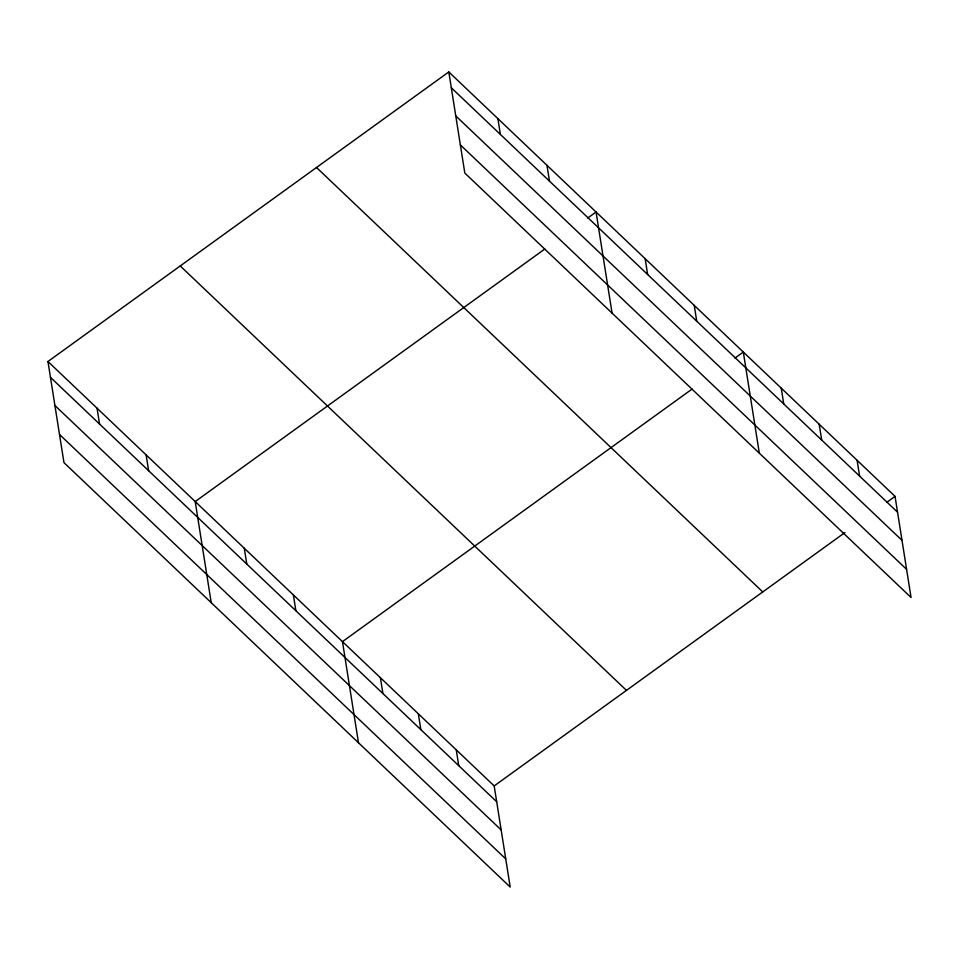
<?xml version="1.0" encoding="UTF-8"?>
<svg xmlns="http://www.w3.org/2000/svg" width="959" height="959" viewBox="0 0 959 959"><rect width="100%" height="100%" fill="white"/><g stroke="black" fill="none" stroke-linecap="round" stroke-linejoin="round"><path stroke-width="1.44" d="M47.95 361.507L494.185 785.936L510.2 887.063L63.965 462.634L47.95 361.507L448.8 71.937L895.035 496.366L911.05 597.493L464.815 173.064L448.8 71.937M544.808 249.016L195.204 501.569L211.22 602.696M587.711 218.029L596.054 211.999L612.07 313.125M692.074 389.078L342.471 641.631L358.486 742.757M734.966 358.091L743.309 352.061L759.324 453.187M494.185 785.936L844.987 532.521M886.691 502.396L895.035 496.366M451.305 87.76L897.54 512.19M455.765 115.907L901.999 540.349M460.356 144.917L906.591 569.346M316.518 167.501L762.753 591.931M180.232 265.955L626.467 690.384M50.455 377.343L496.69 801.772M54.915 405.489L501.149 829.919M59.506 434.487L505.741 858.916M857.106 460.296L859.612 476.12M819.178 424.214L821.683 440.037M781.237 388.143L783.755 403.967M694.232 305.37L696.737 321.205M645.143 258.69L647.649 274.514M546.966 165.308L549.471 181.143M497.877 118.628L500.394 134.452M456.256 749.866L458.762 765.69M418.328 713.784L420.833 729.619M380.399 677.713L382.905 693.537M293.382 594.952L295.887 610.775M244.293 548.26L246.799 564.084M146.128 454.89L148.633 470.713M97.039 408.198L99.544 424.022"/></g></svg>
